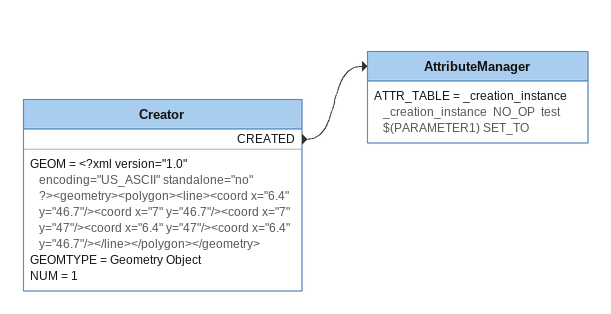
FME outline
Creator
    GEOM = <?xml version="1.0" encoding="US_ASCII" standalone="no" ?><geometry><polygon><line><coord x="6.4" y="46.7"/><coord x="7" y="46.7"/><coord x="7" y="47"/><coord x="6.4" y="47"/><coord x="6.4" y="46.7"/></line></polygon></geometry>
    GEOMTYPE = Geometry Object
    NUM = 1
    CREATED -> AttributeManager
AttributeManager
    ATTR_TABLE = _creation_instance _creation_instance  NO_OP  test $(PARAMETER1) SET_TO
